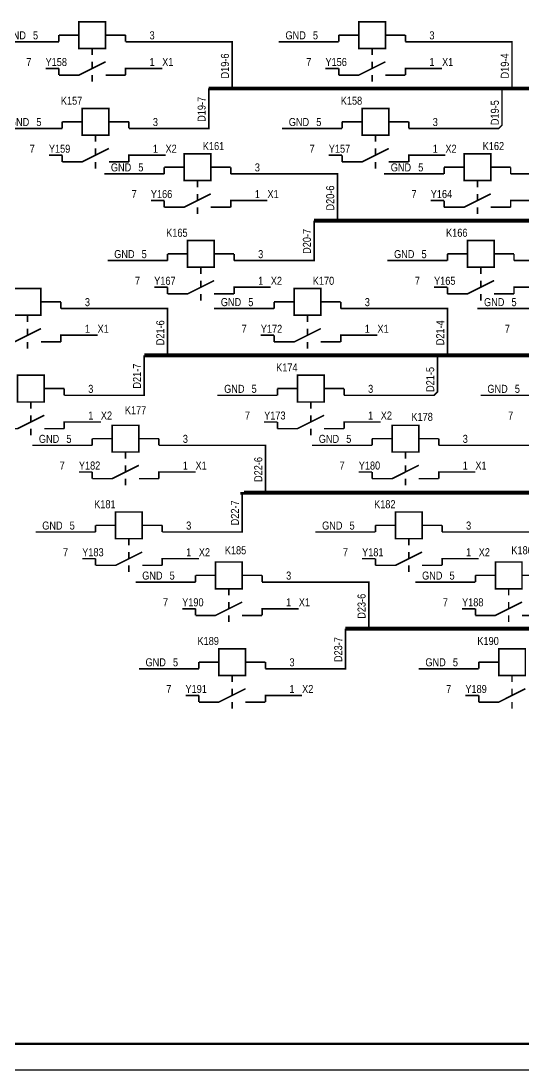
# Model space of a CAD drawing. Header units: millimetres. Extents: x 7140 to 8879, y -16257 to -5062.
# Drawn here: x 7441.9 to 7537.6, y -15584.1 to -15384.4 of the extents above; entities that cross this region are included whole.
import ezdxf

# ---------------------------------------------------------------- set-up
doc = ezdxf.new("R2010")
doc.units = ezdxf.units.MM
doc.styles.get("Standard").update_dxf_attribs({"font": 'ARIALN.TTF', "height": 3.4})

msp = doc.modelspace()

# ---------------------------------------------------------------- linework, layer by layer
at = {"lineweight": 50}
msp.add_line((7975.585, -15579.11079), (7159.585, -15579.11079), dxfattribs=at)
msp.add_line((7980.585, -15584.11079), (7139.585, -15584.11079))
for points, const_width in [([(7452.91678, -15384.519), (7452.91678, -15389.599), (7457.99678, -15389.599), (7457.99678, -15384.519), (7452.91678, -15384.519)], 0.29972), ([(7506.25678, -15384.519), (7506.25678, -15389.599), (7511.33678, -15389.599), (7511.33678, -15384.519), (7506.25678, -15384.519)], 0.29972), ([(7452.91678, -15387.059), (7449.10678, -15387.059)], 0.29972), ([(7449.10678, -15387.059), (7449.10678, -15388.329)], 0.29972), ([(7457.99678, -15387.059), (7461.80678, -15387.059)], 0.29972), ([(7461.80678, -15387.059), (7461.80678, -15388.329)], 0.29972), ([(7461.80678, -15387.059), (7461.80678, -15388.329)], 0.29972), ([(7506.25678, -15387.059), (7502.44678, -15387.059)], 0.29972), ([(7502.44678, -15387.059), (7502.44678, -15388.329)], 0.29972), ([(7511.33678, -15387.059), (7515.14678, -15387.059)], 0.29972), ([(7515.14678, -15387.059), (7515.14678, -15388.329)], 0.29972), ([(7515.14678, -15387.059), (7515.14678, -15388.329)], 0.29972), ([(7437.67678, -15388.329), (7444.02678, -15388.329)], 0.29972), ([(7449.10678, -15388.329), (7444.02678, -15388.329)], 0.29972), ([(7455.45678, -15389.599), (7455.45678, -15390.869)], 0.29972), ([(7461.80678, -15388.329), (7466.88678, -15388.329)], 0.29972), ([(7464.34678, -15388.329), (7466.88678, -15388.329)], 0.29972), ([(7466.88678, -15388.329), (7482.12678, -15388.329), (7482.12678, -15397.219)], 0.29972), ([(7491.01678, -15388.329), (7497.36678, -15388.329)], 0.29972), ([(7502.44678, -15388.329), (7497.36678, -15388.329)], 0.29972), ([(7508.79678, -15389.599), (7508.79678, -15390.869)], 0.29972), ([(7515.14678, -15388.329), (7520.22678, -15388.329)], 0.29972), ([(7517.68678, -15388.329), (7520.22678, -15388.329)], 0.29972), ([(7520.22678, -15388.329), (7535.46678, -15388.329), (7535.46678, -15397.219)], 0.29972), ([(7449.10678, -15394.679), (7452.91678, -15394.679), (7457.99678, -15392.139)], 0.29972), ([(7455.45678, -15392.139), (7455.45678, -15393.409)], 0.29972), ([(7502.44678, -15394.679), (7506.25678, -15394.679), (7511.33678, -15392.139)], 0.29972), ([(7508.79678, -15392.139), (7508.79678, -15393.409)], 0.29972), ([(7449.10678, -15393.409), (7446.56678, -15393.409)], 0.29972), ([(7449.10678, -15393.409), (7449.10678, -15394.679)], 0.29972), ([(7461.80678, -15394.679), (7461.80678, -15393.409), (7466.88678, -15393.409)], 0.29972), ([(7464.34678, -15393.409), (7466.88678, -15393.409)], 0.29972), ([(7466.88678, -15393.409), (7468.79178, -15393.409)], 0.29972), ([(7477.68178, -15397.219), (7665.64178, -15397.219), (7665.64178, -15394.425)], 0.7493), ([(7502.44678, -15393.409), (7499.90678, -15393.409)], 0.29972), ([(7502.44678, -15393.409), (7502.44678, -15394.679)], 0.29972), ([(7515.14678, -15394.679), (7515.14678, -15393.409), (7520.22678, -15393.409)], 0.29972), ([(7517.68678, -15393.409), (7520.22678, -15393.409)], 0.29972), ([(7520.22678, -15393.409), (7522.13178, -15393.409)], 0.29972), ([(7455.45678, -15395.949), (7455.45678, -15394.679)], 0.29972), ([(7457.99678, -15394.679), (7461.80678, -15394.679)], 0.29972), ([(7508.79678, -15395.949), (7508.79678, -15394.679)], 0.29972), ([(7511.33678, -15394.679), (7515.14678, -15394.679)], 0.29972), ([(7467.52178, -15404.839), (7477.68178, -15404.839), (7477.68178, -15397.219)], 0.29972), ([(7520.86178, -15404.839), (7532.92678, -15404.839), (7533.56178, -15404.204), (7533.56178, -15397.219)], 0.29972), ([(7453.55178, -15401.029), (7453.55178, -15406.109), (7458.63178, -15406.109), (7458.63178, -15401.029), (7453.55178, -15401.029)], 0.29972), ([(7506.89178, -15401.029), (7506.89178, -15406.109), (7511.97178, -15406.109), (7511.97178, -15401.029), (7506.89178, -15401.029)], 0.29972), ([(7453.55178, -15403.569), (7449.74178, -15403.569)], 0.29972), ([(7449.74178, -15403.569), (7449.74178, -15404.839)], 0.29972), ([(7458.63178, -15403.569), (7462.44178, -15403.569)], 0.29972), ([(7462.44178, -15403.569), (7462.44178, -15404.839)], 0.29972), ([(7462.44178, -15403.569), (7462.44178, -15404.839)], 0.29972), ([(7506.89178, -15403.569), (7503.08178, -15403.569)], 0.29972), ([(7503.08178, -15403.569), (7503.08178, -15404.839)], 0.29972), ([(7511.97178, -15403.569), (7515.78178, -15403.569)], 0.29972), ([(7515.78178, -15403.569), (7515.78178, -15404.839)], 0.29972), ([(7515.78178, -15403.569), (7515.78178, -15404.839)], 0.29972), ([(7438.31178, -15404.839), (7444.66178, -15404.839)], 0.29972), ([(7449.74178, -15404.839), (7444.66178, -15404.839)], 0.29972), ([(7456.09178, -15406.109), (7456.09178, -15407.379)], 0.29972), ([(7462.44178, -15404.839), (7467.52178, -15404.839)], 0.29972), ([(7464.98178, -15404.839), (7467.52178, -15404.839)], 0.29972), ([(7491.65178, -15404.839), (7498.00178, -15404.839)], 0.29972), ([(7503.08178, -15404.839), (7498.00178, -15404.839)], 0.29972), ([(7509.43178, -15406.109), (7509.43178, -15407.379)], 0.29972), ([(7515.78178, -15404.839), (7520.86178, -15404.839)], 0.29972), ([(7518.32178, -15404.839), (7520.86178, -15404.839)], 0.29972), ([(7449.74178, -15409.919), (7447.20178, -15409.919)], 0.29972), ([(7449.74178, -15411.189), (7453.55178, -15411.189), (7458.63178, -15408.649)], 0.29972), ([(7449.74178, -15409.919), (7449.74178, -15411.189)], 0.29972), ([(7456.09178, -15408.649), (7456.09178, -15409.919)], 0.29972), ([(7462.44178, -15411.189), (7462.44178, -15409.919), (7467.52178, -15409.919)], 0.29972), ([(7464.98178, -15409.919), (7467.52178, -15409.919)], 0.29972), ([(7467.52178, -15409.919), (7469.42678, -15409.919)], 0.29972), ([(7472.98278, -15409.665), (7472.98278, -15414.745), (7478.06278, -15414.745), (7478.06278, -15409.665), (7472.98278, -15409.665)], 0.29972), ([(7503.08178, -15409.919), (7500.54178, -15409.919)], 0.29972), ([(7503.08178, -15411.189), (7506.89178, -15411.189), (7511.97178, -15408.649)], 0.29972), ([(7503.08178, -15409.919), (7503.08178, -15411.189)], 0.29972), ([(7509.43178, -15408.649), (7509.43178, -15409.919)], 0.29972), ([(7515.78178, -15411.189), (7515.78178, -15409.919), (7520.86178, -15409.919)], 0.29972), ([(7518.32178, -15409.919), (7520.86178, -15409.919)], 0.29972), ([(7520.86178, -15409.919), (7522.76678, -15409.919)], 0.29972), ([(7526.32278, -15409.665), (7526.32278, -15414.745), (7531.40278, -15414.745), (7531.40278, -15409.665), (7526.32278, -15409.665)], 0.29972), ([(7456.09178, -15412.459), (7456.09178, -15411.189)], 0.29972), ([(7458.63178, -15411.189), (7462.44178, -15411.189)], 0.29972), ([(7472.98278, -15412.205), (7469.17278, -15412.205)], 0.29972), ([(7469.17278, -15412.205), (7469.17278, -15413.475)], 0.29972), ([(7478.06278, -15412.205), (7481.87278, -15412.205)], 0.29972), ([(7481.87278, -15412.205), (7481.87278, -15413.475)], 0.29972), ([(7481.87278, -15412.205), (7481.87278, -15413.475)], 0.29972), ([(7509.43178, -15412.459), (7509.43178, -15411.189)], 0.29972), ([(7511.97178, -15411.189), (7515.78178, -15411.189)], 0.29972), ([(7526.32278, -15412.205), (7522.51278, -15412.205)], 0.29972), ([(7522.51278, -15412.205), (7522.51278, -15413.475)], 0.29972), ([(7531.40278, -15412.205), (7535.21278, -15412.205)], 0.29972), ([(7535.21278, -15412.205), (7535.21278, -15413.475)], 0.29972), ([(7535.21278, -15412.205), (7535.21278, -15413.475)], 0.29972), ([(7457.74278, -15413.475), (7464.09278, -15413.475)], 0.29972), ([(7469.17278, -15413.475), (7464.09278, -15413.475)], 0.29972), ([(7481.87278, -15413.475), (7486.95278, -15413.475)], 0.29972), ([(7484.41278, -15413.475), (7486.95278, -15413.475)], 0.29972), ([(7486.95278, -15413.475), (7502.19278, -15413.475), (7502.19278, -15422.365)], 0.29972), ([(7511.08278, -15413.475), (7517.43278, -15413.475)], 0.29972), ([(7522.51278, -15413.475), (7517.43278, -15413.475)], 0.29972), ([(7535.21278, -15413.475), (7540.29278, -15413.475)], 0.29972), ([(7475.52278, -15414.745), (7475.52278, -15416.015)], 0.29972), ([(7528.86278, -15414.745), (7528.86278, -15416.015)], 0.29972), ([(7469.17278, -15419.825), (7472.98278, -15419.825), (7478.06278, -15417.285)], 0.29972), ([(7475.52278, -15417.285), (7475.52278, -15418.555)], 0.29972), ([(7522.51278, -15419.825), (7526.32278, -15419.825), (7531.40278, -15417.285)], 0.29972), ([(7528.86278, -15417.285), (7528.86278, -15418.555)], 0.29972), ([(7469.17278, -15418.555), (7466.63278, -15418.555)], 0.29972), ([(7469.17278, -15418.555), (7469.17278, -15419.825)], 0.29972), ([(7475.52278, -15421.095), (7475.52278, -15419.825)], 0.29972), ([(7478.06278, -15419.825), (7481.87278, -15419.825)], 0.29972), ([(7481.87278, -15419.825), (7481.87278, -15418.555), (7486.95278, -15418.555)], 0.29972), ([(7484.41278, -15418.555), (7486.95278, -15418.555)], 0.29972), ([(7486.95278, -15418.555), (7488.85778, -15418.555)], 0.29972), ([(7522.51278, -15418.555), (7519.97278, -15418.555)], 0.29972), ([(7522.51278, -15418.555), (7522.51278, -15419.825)], 0.29972), ([(7528.86278, -15421.095), (7528.86278, -15419.825)], 0.29972), ([(7531.40278, -15419.825), (7535.21278, -15419.825)], 0.29972), ([(7535.21278, -15419.825), (7535.21278, -15418.555), (7540.29278, -15418.555)], 0.29972), ([(7497.74778, -15422.365), (7687.99378, -15422.365), (7687.99378, -15436.589), (7751.49378, -15436.589)], 0.7493), ([(7487.58778, -15429.985), (7497.74778, -15429.985), (7497.74778, -15422.365)], 0.29972), ([(7473.61778, -15426.175), (7473.61778, -15431.255), (7478.69778, -15431.255), (7478.69778, -15426.175), (7473.61778, -15426.175)], 0.29972), ([(7526.95778, -15426.175), (7526.95778, -15431.255), (7532.03778, -15431.255), (7532.03778, -15426.175), (7526.95778, -15426.175)], 0.29972), ([(7458.37778, -15429.985), (7464.72778, -15429.985)], 0.29972), ([(7469.80778, -15429.985), (7464.72778, -15429.985)], 0.29972), ([(7473.61778, -15428.715), (7469.80778, -15428.715)], 0.29972), ([(7469.80778, -15428.715), (7469.80778, -15429.985)], 0.29972), ([(7478.69778, -15428.715), (7482.50778, -15428.715)], 0.29972), ([(7482.50778, -15428.715), (7482.50778, -15429.985)], 0.29972), ([(7482.50778, -15428.715), (7482.50778, -15429.985)], 0.29972), ([(7482.50778, -15429.985), (7487.58778, -15429.985)], 0.29972), ([(7485.04778, -15429.985), (7487.58778, -15429.985)], 0.29972), ([(7511.71778, -15429.985), (7518.06778, -15429.985)], 0.29972), ([(7523.14778, -15429.985), (7518.06778, -15429.985)], 0.29972), ([(7526.95778, -15428.715), (7523.14778, -15428.715)], 0.29972), ([(7523.14778, -15428.715), (7523.14778, -15429.985)], 0.29972), ([(7532.03778, -15428.715), (7535.84778, -15428.715)], 0.29972), ([(7535.84778, -15428.715), (7535.84778, -15429.985)], 0.29972), ([(7535.84778, -15428.715), (7535.84778, -15429.985)], 0.29972), ([(7535.84778, -15429.985), (7540.92778, -15429.985)], 0.29972), ([(7476.15778, -15431.255), (7476.15778, -15432.525)], 0.29972), ([(7529.49778, -15431.255), (7529.49778, -15432.525)], 0.29972), ([(7469.80778, -15436.335), (7473.61778, -15436.335), (7478.69778, -15433.795)], 0.29972), ([(7476.15778, -15433.795), (7476.15778, -15435.065)], 0.29972), ([(7523.14778, -15436.335), (7526.95778, -15436.335), (7532.03778, -15433.795)], 0.29972), ([(7529.49778, -15433.795), (7529.49778, -15435.065)], 0.29972), ([(7440.59778, -15435.319), (7440.59778, -15440.399), (7445.67778, -15440.399), (7445.67778, -15435.319), (7440.59778, -15435.319)], 0.29972), ([(7469.80778, -15435.065), (7467.26778, -15435.065)], 0.29972), ([(7469.80778, -15435.065), (7469.80778, -15436.335)], 0.29972), ([(7482.50778, -15436.335), (7482.50778, -15435.065), (7487.58778, -15435.065)], 0.29972), ([(7485.04778, -15435.065), (7487.58778, -15435.065)], 0.29972), ([(7487.58778, -15435.065), (7489.49278, -15435.065)], 0.29972), ([(7493.93778, -15435.319), (7493.93778, -15440.399), (7499.01778, -15440.399), (7499.01778, -15435.319), (7493.93778, -15435.319)], 0.29972), ([(7523.14778, -15435.065), (7520.60778, -15435.065)], 0.29972), ([(7523.14778, -15435.065), (7523.14778, -15436.335)], 0.29972), ([(7535.84778, -15436.335), (7535.84778, -15435.065), (7540.92778, -15435.065)], 0.29972), ([(7445.67778, -15437.859), (7449.48778, -15437.859)], 0.29972), ([(7449.48778, -15437.859), (7449.48778, -15439.129)], 0.29972), ([(7449.48778, -15437.859), (7449.48778, -15439.129)], 0.29972), ([(7476.15778, -15437.605), (7476.15778, -15436.335)], 0.29972), ([(7478.69778, -15436.335), (7482.50778, -15436.335)], 0.29972), ([(7493.93778, -15437.859), (7490.12778, -15437.859)], 0.29972), ([(7490.12778, -15437.859), (7490.12778, -15439.129)], 0.29972), ([(7499.01778, -15437.859), (7502.82778, -15437.859)], 0.29972), ([(7502.82778, -15437.859), (7502.82778, -15439.129)], 0.29972), ([(7502.82778, -15437.859), (7502.82778, -15439.129)], 0.29972), ([(7529.49778, -15437.605), (7529.49778, -15436.335)], 0.29972), ([(7532.03778, -15436.335), (7535.84778, -15436.335)], 0.29972), ([(7449.48778, -15439.129), (7454.56778, -15439.129)], 0.29972), ([(7452.02778, -15439.129), (7454.56778, -15439.129)], 0.29972), ([(7454.56778, -15439.129), (7469.80778, -15439.129), (7469.80778, -15448.019)], 0.29972), ([(7478.69778, -15439.129), (7485.04778, -15439.129)], 0.29972), ([(7490.12778, -15439.129), (7485.04778, -15439.129)], 0.29972), ([(7502.82778, -15439.129), (7507.90778, -15439.129)], 0.29972), ([(7505.36778, -15439.129), (7507.90778, -15439.129)], 0.29972), ([(7507.90778, -15439.129), (7523.14778, -15439.129), (7523.14778, -15448.019)], 0.29972), ([(7528.86278, -15439.129), (7535.21278, -15439.129)], 0.29972), ([(7540.29278, -15439.129), (7535.21278, -15439.129)], 0.29972), ([(7443.13778, -15440.399), (7443.13778, -15441.669)], 0.29972), ([(7496.47778, -15440.399), (7496.47778, -15441.669)], 0.29972), ([(7436.78778, -15445.479), (7440.59778, -15445.479), (7445.67778, -15442.939)], 0.29972), ([(7443.13778, -15442.939), (7443.13778, -15444.209)], 0.29972), ([(7490.12778, -15445.479), (7493.93778, -15445.479), (7499.01778, -15442.939)], 0.29972), ([(7496.47778, -15442.939), (7496.47778, -15444.209)], 0.29972), ([(7443.13778, -15446.749), (7443.13778, -15445.479)], 0.29972), ([(7445.67778, -15445.479), (7449.48778, -15445.479)], 0.29972), ([(7449.48778, -15445.479), (7449.48778, -15444.209), (7454.56778, -15444.209)], 0.29972), ([(7452.02778, -15444.209), (7454.56778, -15444.209)], 0.29972), ([(7454.56778, -15444.209), (7456.47278, -15444.209)], 0.29972), ([(7490.12778, -15444.209), (7487.58778, -15444.209)], 0.29972), ([(7490.12778, -15444.209), (7490.12778, -15445.479)], 0.29972), ([(7496.47778, -15446.749), (7496.47778, -15445.479)], 0.29972), ([(7499.01778, -15445.479), (7502.82778, -15445.479)], 0.29972), ([(7502.82778, -15445.479), (7502.82778, -15444.209), (7507.90778, -15444.209)], 0.29972), ([(7505.36778, -15444.209), (7507.90778, -15444.209)], 0.29972), ([(7507.90778, -15444.209), (7509.81278, -15444.209)], 0.29972), ([(7455.20278, -15455.639), (7465.36278, -15455.639), (7465.36278, -15448.019)], 0.29972), ([(7465.36278, -15448.019), (7648.87778, -15448.019), (7648.87778, -15454.877), (7679.35778, -15454.877)], 0.7493), ([(7508.54278, -15455.639), (7520.60778, -15455.639), (7521.24278, -15455.004), (7521.24278, -15448.019)], 0.29972), ([(7441.23278, -15451.829), (7441.23278, -15456.909), (7446.31278, -15456.909), (7446.31278, -15451.829), (7441.23278, -15451.829)], 0.29972), ([(7494.57278, -15451.829), (7494.57278, -15456.909), (7499.65278, -15456.909), (7499.65278, -15451.829), (7494.57278, -15451.829)], 0.29972), ([(7446.31278, -15454.369), (7450.12278, -15454.369)], 0.29972), ([(7450.12278, -15454.369), (7450.12278, -15455.639)], 0.29972), ([(7450.12278, -15454.369), (7450.12278, -15455.639)], 0.29972), ([(7450.12278, -15455.639), (7455.20278, -15455.639)], 0.29972), ([(7452.66278, -15455.639), (7455.20278, -15455.639)], 0.29972), ([(7479.33278, -15455.639), (7485.68278, -15455.639)], 0.29972), ([(7490.76278, -15455.639), (7485.68278, -15455.639)], 0.29972), ([(7494.57278, -15454.369), (7490.76278, -15454.369)], 0.29972), ([(7490.76278, -15454.369), (7490.76278, -15455.639)], 0.29972), ([(7499.65278, -15454.369), (7503.46278, -15454.369)], 0.29972), ([(7503.46278, -15454.369), (7503.46278, -15455.639)], 0.29972), ([(7503.46278, -15454.369), (7503.46278, -15455.639)], 0.29972), ([(7503.46278, -15455.639), (7508.54278, -15455.639)], 0.29972), ([(7506.00278, -15455.639), (7508.54278, -15455.639)], 0.29972), ([(7529.49778, -15455.639), (7535.84778, -15455.639)], 0.29972), ([(7540.92778, -15455.639), (7535.84778, -15455.639)], 0.29972), ([(7443.77278, -15456.909), (7443.77278, -15458.179)], 0.29972), ([(7497.11278, -15456.909), (7497.11278, -15458.179)], 0.29972), ([(7437.42278, -15461.989), (7441.23278, -15461.989), (7446.31278, -15459.449)], 0.29972), ([(7443.77278, -15459.449), (7443.77278, -15460.719)], 0.29972), ([(7490.76278, -15461.989), (7494.57278, -15461.989), (7499.65278, -15459.449)], 0.29972), ([(7497.11278, -15459.449), (7497.11278, -15460.719)], 0.29972), ([(7443.77278, -15463.259), (7443.77278, -15461.989)], 0.29972), ([(7446.31278, -15461.989), (7450.12278, -15461.989)], 0.29972), ([(7450.12278, -15461.989), (7450.12278, -15460.719), (7455.20278, -15460.719)], 0.29972), ([(7452.66278, -15460.719), (7455.20278, -15460.719)], 0.29972), ([(7455.20278, -15460.719), (7457.10778, -15460.719)], 0.29972), ([(7459.26678, -15461.354), (7459.26678, -15466.434), (7464.34678, -15466.434), (7464.34678, -15461.354), (7459.26678, -15461.354)], 0.29972), ([(7490.76278, -15460.719), (7488.22278, -15460.719)], 0.29972), ([(7490.76278, -15460.719), (7490.76278, -15461.989)], 0.29972), ([(7497.11278, -15463.259), (7497.11278, -15461.989)], 0.29972), ([(7499.65278, -15461.989), (7503.46278, -15461.989)], 0.29972), ([(7503.46278, -15461.989), (7503.46278, -15460.719), (7508.54278, -15460.719)], 0.29972), ([(7506.00278, -15460.719), (7508.54278, -15460.719)], 0.29972), ([(7508.54278, -15460.719), (7510.44778, -15460.719)], 0.29972), ([(7512.60678, -15461.354), (7512.60678, -15466.434), (7517.68678, -15466.434), (7517.68678, -15461.354), (7512.60678, -15461.354)], 0.29972), ([(7459.26678, -15463.894), (7455.45678, -15463.894)], 0.29972), ([(7455.45678, -15463.894), (7455.45678, -15465.164)], 0.29972), ([(7464.34678, -15463.894), (7468.15678, -15463.894)], 0.29972), ([(7468.15678, -15463.894), (7468.15678, -15465.164)], 0.29972), ([(7468.15678, -15463.894), (7468.15678, -15465.164)], 0.29972), ([(7512.60678, -15463.894), (7508.79678, -15463.894)], 0.29972), ([(7508.79678, -15463.894), (7508.79678, -15465.164)], 0.29972), ([(7517.68678, -15463.894), (7521.49678, -15463.894)], 0.29972), ([(7521.49678, -15463.894), (7521.49678, -15465.164)], 0.29972), ([(7521.49678, -15463.894), (7521.49678, -15465.164)], 0.29972), ([(7444.02678, -15465.164), (7450.37678, -15465.164)], 0.29972), ([(7455.45678, -15465.164), (7450.37678, -15465.164)], 0.29972), ([(7468.15678, -15465.164), (7473.23678, -15465.164)], 0.29972), ([(7470.69678, -15465.164), (7473.23678, -15465.164)], 0.29972), ([(7473.23678, -15465.164), (7488.47678, -15465.164), (7488.47678, -15474.054)], 0.29972), ([(7497.36678, -15465.164), (7503.71678, -15465.164)], 0.29972), ([(7508.79678, -15465.164), (7503.71678, -15465.164)], 0.29972), ([(7521.49678, -15465.164), (7526.57678, -15465.164)], 0.29972), ([(7524.03678, -15465.164), (7526.57678, -15465.164)], 0.29972), ([(7526.57678, -15465.164), (7541.81678, -15465.164), (7541.81678, -15474.054)], 0.29972), ([(7461.80678, -15466.434), (7461.80678, -15467.704)], 0.29972), ([(7515.14678, -15466.434), (7515.14678, -15467.704)], 0.29972), ([(7455.45678, -15471.514), (7459.26678, -15471.514), (7464.34678, -15468.974)], 0.29972), ([(7461.80678, -15468.974), (7461.80678, -15470.244)], 0.29972), ([(7508.79678, -15471.514), (7512.60678, -15471.514), (7517.68678, -15468.974)], 0.29972), ([(7515.14678, -15468.974), (7515.14678, -15470.244)], 0.29972), ([(7455.45678, -15470.244), (7452.91678, -15470.244)], 0.29972), ([(7455.45678, -15470.244), (7455.45678, -15471.514)], 0.29972), ([(7461.80678, -15472.784), (7461.80678, -15471.514)], 0.29972), ([(7464.34678, -15471.514), (7468.15678, -15471.514)], 0.29972), ([(7468.15678, -15471.514), (7468.15678, -15470.244), (7473.23678, -15470.244)], 0.29972), ([(7470.69678, -15470.244), (7473.23678, -15470.244)], 0.29972), ([(7473.23678, -15470.244), (7475.14178, -15470.244)], 0.29972), ([(7508.79678, -15470.244), (7506.25678, -15470.244)], 0.29972), ([(7508.79678, -15470.244), (7508.79678, -15471.514)], 0.29972), ([(7515.14678, -15472.784), (7515.14678, -15471.514)], 0.29972), ([(7517.68678, -15471.514), (7521.49678, -15471.514)], 0.29972), ([(7521.49678, -15471.514), (7521.49678, -15470.244), (7526.57678, -15470.244)], 0.29972), ([(7524.03678, -15470.244), (7526.57678, -15470.244)], 0.29972), ([(7526.57678, -15470.244), (7528.48178, -15470.244)], 0.29972), ([(7473.87178, -15481.674), (7484.03178, -15481.674), (7484.03178, -15474.054)], 0.29972), ([(7704.75778, -15478.753), (7704.75778, -15474.181), (7484.03178, -15474.181), (7484.03178, -15474.054)], 0.7493), ([(7527.21178, -15481.674), (7539.27678, -15481.674), (7539.91178, -15481.039), (7539.91178, -15474.054)], 0.29972), ([(7459.90178, -15477.864), (7459.90178, -15482.944), (7464.98178, -15482.944), (7464.98178, -15477.864), (7459.90178, -15477.864)], 0.29972), ([(7513.24178, -15477.864), (7513.24178, -15482.944), (7518.32178, -15482.944), (7518.32178, -15477.864), (7513.24178, -15477.864)], 0.29972), ([(7444.66178, -15481.674), (7451.01178, -15481.674)], 0.29972), ([(7456.09178, -15481.674), (7451.01178, -15481.674)], 0.29972), ([(7459.90178, -15480.404), (7456.09178, -15480.404)], 0.29972), ([(7456.09178, -15480.404), (7456.09178, -15481.674)], 0.29972), ([(7464.98178, -15480.404), (7468.79178, -15480.404)], 0.29972), ([(7468.79178, -15480.404), (7468.79178, -15481.674)], 0.29972), ([(7468.79178, -15480.404), (7468.79178, -15481.674)], 0.29972), ([(7468.79178, -15481.674), (7473.87178, -15481.674)], 0.29972), ([(7471.33178, -15481.674), (7473.87178, -15481.674)], 0.29972), ([(7498.00178, -15481.674), (7504.35178, -15481.674)], 0.29972), ([(7509.43178, -15481.674), (7504.35178, -15481.674)], 0.29972), ([(7513.24178, -15480.404), (7509.43178, -15480.404)], 0.29972), ([(7509.43178, -15480.404), (7509.43178, -15481.674)], 0.29972), ([(7518.32178, -15480.404), (7522.13178, -15480.404)], 0.29972), ([(7522.13178, -15480.404), (7522.13178, -15481.674)], 0.29972), ([(7522.13178, -15480.404), (7522.13178, -15481.674)], 0.29972), ([(7522.13178, -15481.674), (7527.21178, -15481.674)], 0.29972), ([(7524.67178, -15481.674), (7527.21178, -15481.674)], 0.29972), ([(7462.44178, -15482.944), (7462.44178, -15484.214)], 0.29972), ([(7515.78178, -15482.944), (7515.78178, -15484.214)], 0.29972), ([(7456.09178, -15488.024), (7459.90178, -15488.024), (7464.98178, -15485.484)], 0.29972), ([(7462.44178, -15485.484), (7462.44178, -15486.754)], 0.29972), ([(7509.43178, -15488.024), (7513.24178, -15488.024), (7518.32178, -15485.484)], 0.29972), ([(7515.78178, -15485.484), (7515.78178, -15486.754)], 0.29972), ([(7456.09178, -15486.754), (7453.55178, -15486.754)], 0.29972), ([(7456.09178, -15486.754), (7456.09178, -15488.024)], 0.29972), ([(7462.44178, -15489.294), (7462.44178, -15488.024)], 0.29972), ([(7464.98178, -15488.024), (7468.79178, -15488.024)], 0.29972), ([(7468.79178, -15488.024), (7468.79178, -15486.754), (7473.87178, -15486.754)], 0.29972), ([(7471.33178, -15486.754), (7473.87178, -15486.754)], 0.29972), ([(7473.87178, -15486.754), (7475.77678, -15486.754)], 0.29972), ([(7478.95178, -15487.389), (7478.95178, -15492.469), (7484.03178, -15492.469), (7484.03178, -15487.389), (7478.95178, -15487.389)], 0.29972), ([(7509.43178, -15486.754), (7506.89178, -15486.754)], 0.29972), ([(7509.43178, -15486.754), (7509.43178, -15488.024)], 0.29972), ([(7515.78178, -15489.294), (7515.78178, -15488.024)], 0.29972), ([(7518.32178, -15488.024), (7522.13178, -15488.024)], 0.29972), ([(7522.13178, -15488.024), (7522.13178, -15486.754), (7527.21178, -15486.754)], 0.29972), ([(7524.67178, -15486.754), (7527.21178, -15486.754)], 0.29972), ([(7527.21178, -15486.754), (7529.11678, -15486.754)], 0.29972), ([(7532.29178, -15487.389), (7532.29178, -15492.469), (7537.37178, -15492.469), (7537.37178, -15487.389), (7532.29178, -15487.389)], 0.29972), ([(7478.95178, -15489.929), (7475.14178, -15489.929)], 0.29972), ([(7475.14178, -15489.929), (7475.14178, -15491.199)], 0.29972), ([(7484.03178, -15489.929), (7487.84178, -15489.929)], 0.29972), ([(7487.84178, -15489.929), (7487.84178, -15491.199)], 0.29972), ([(7487.84178, -15489.929), (7487.84178, -15491.199)], 0.29972), ([(7532.29178, -15489.929), (7528.48178, -15489.929)], 0.29972), ([(7528.48178, -15489.929), (7528.48178, -15491.199)], 0.29972), ([(7537.37178, -15489.929), (7541.18178, -15489.929)], 0.29972), ([(7463.71178, -15491.199), (7470.06178, -15491.199)], 0.29972), ([(7475.14178, -15491.199), (7470.06178, -15491.199)], 0.29972), ([(7487.84178, -15491.199), (7492.92178, -15491.199)], 0.29972), ([(7490.38178, -15491.199), (7492.92178, -15491.199)], 0.29972), ([(7492.92178, -15491.199), (7508.16178, -15491.199), (7508.16178, -15500.089)], 0.29972), ([(7517.05178, -15491.199), (7523.40178, -15491.199)], 0.29972), ([(7528.48178, -15491.199), (7523.40178, -15491.199)], 0.29972), ([(7481.49178, -15492.469), (7481.49178, -15493.739)], 0.29972), ([(7534.83178, -15492.469), (7534.83178, -15493.739)], 0.29972), ([(7475.14178, -15497.549), (7478.95178, -15497.549), (7484.03178, -15495.009)], 0.29972), ([(7481.49178, -15495.009), (7481.49178, -15496.279)], 0.29972), ([(7528.48178, -15497.549), (7532.29178, -15497.549), (7537.37178, -15495.009)], 0.29972), ([(7534.83178, -15495.009), (7534.83178, -15496.279)], 0.29972), ([(7475.14178, -15496.279), (7472.60178, -15496.279)], 0.29972), ([(7475.14178, -15496.279), (7475.14178, -15497.549)], 0.29972), ([(7481.49178, -15498.819), (7481.49178, -15497.549)], 0.29972), ([(7484.03178, -15497.549), (7487.84178, -15497.549)], 0.29972), ([(7487.84178, -15497.549), (7487.84178, -15496.279), (7492.92178, -15496.279)], 0.29972), ([(7490.38178, -15496.279), (7492.92178, -15496.279)], 0.29972), ([(7492.92178, -15496.279), (7494.82678, -15496.279)], 0.29972), ([(7528.48178, -15496.279), (7525.94178, -15496.279)], 0.29972), ([(7528.48178, -15496.279), (7528.48178, -15497.549)], 0.29972), ([(7534.83178, -15498.819), (7534.83178, -15497.549)], 0.29972), ([(7537.37178, -15497.549), (7541.18178, -15497.549)], 0.29972), ([(7493.55678, -15507.709), (7503.71678, -15507.709), (7503.71678, -15500.089)], 0.29972), ([(7692.56578, -15499.835), (7692.56578, -15500.089), (7503.71678, -15500.089)], 0.7493), ([(7479.58678, -15503.899), (7479.58678, -15508.979), (7484.66678, -15508.979), (7484.66678, -15503.899), (7479.58678, -15503.899)], 0.29972), ([(7532.92678, -15503.899), (7532.92678, -15508.979), (7538.00678, -15508.979), (7538.00678, -15503.899), (7532.92678, -15503.899)], 0.29972), ([(7464.34678, -15507.709), (7470.69678, -15507.709)], 0.29972), ([(7475.77678, -15507.709), (7470.69678, -15507.709)], 0.29972), ([(7479.58678, -15506.439), (7475.77678, -15506.439)], 0.29972), ([(7475.77678, -15506.439), (7475.77678, -15507.709)], 0.29972), ([(7484.66678, -15506.439), (7488.47678, -15506.439)], 0.29972), ([(7488.47678, -15506.439), (7488.47678, -15507.709)], 0.29972), ([(7488.47678, -15506.439), (7488.47678, -15507.709)], 0.29972), ([(7488.47678, -15507.709), (7493.55678, -15507.709)], 0.29972), ([(7491.01678, -15507.709), (7493.55678, -15507.709)], 0.29972), ([(7517.68678, -15507.709), (7524.03678, -15507.709)], 0.29972), ([(7529.11678, -15507.709), (7524.03678, -15507.709)], 0.29972), ([(7532.92678, -15506.439), (7529.11678, -15506.439)], 0.29972), ([(7529.11678, -15506.439), (7529.11678, -15507.709)], 0.29972), ([(7482.12678, -15508.979), (7482.12678, -15510.249)], 0.29972), ([(7535.46678, -15508.979), (7535.46678, -15510.249)], 0.29972), ([(7475.77678, -15514.059), (7479.58678, -15514.059), (7484.66678, -15511.519)], 0.29972), ([(7482.12678, -15511.519), (7482.12678, -15512.789)], 0.29972), ([(7529.11678, -15514.059), (7532.92678, -15514.059), (7538.00678, -15511.519)], 0.29972), ([(7535.46678, -15511.519), (7535.46678, -15512.789)], 0.29972), ([(7475.77678, -15512.789), (7473.23678, -15512.789)], 0.29972), ([(7475.77678, -15512.789), (7475.77678, -15514.059)], 0.29972), ([(7482.12678, -15515.329), (7482.12678, -15514.059)], 0.29972), ([(7484.66678, -15514.059), (7488.47678, -15514.059)], 0.29972), ([(7488.47678, -15514.059), (7488.47678, -15512.789), (7493.55678, -15512.789)], 0.29972), ([(7491.01678, -15512.789), (7493.55678, -15512.789)], 0.29972), ([(7493.55678, -15512.789), (7495.46178, -15512.789)], 0.29972), ([(7529.11678, -15512.789), (7526.57678, -15512.789)], 0.29972), ([(7529.11678, -15512.789), (7529.11678, -15514.059)], 0.29972), ([(7535.46678, -15515.329), (7535.46678, -15514.059)], 0.29972)]:
    msp.add_lwpolyline(points, dxfattribs=dict(const_width=const_width))

# ---------------------------------------------------------------- texts
for s, p in [('GND', (7438.94678, -15387.86212)), ('5', (7444.17442, -15387.86212)), ('3', (7466.37878, -15387.86212)), ('GND', (7492.28678, -15387.86212)), ('5', (7497.51442, -15387.86212)), ('3', (7519.71878, -15387.86212)), ('7', (7442.90442, -15392.94212)), ('Y158', (7446.56678, -15392.94212)), ('1', (7466.37878, -15392.94212)), ('X1', (7468.79178, -15392.94212)), ('7', (7496.24442, -15392.94212)), ('Y156', (7499.90678, -15392.94212)), ('1', (7519.71878, -15392.94212)), ('X1', (7522.13178, -15392.94212)), ('K157', (7449.48778, -15400.30812)), ('K158', (7502.82778, -15400.30812)), ('GND', (7439.58178, -15404.37212)), ('5', (7444.80942, -15404.37212)), ('3', (7467.01378, -15404.37212)), ('GND', (7492.92178, -15404.37212)), ('5', (7498.14942, -15404.37212)), ('3', (7520.35378, -15404.37212)), ('7', (7443.53942, -15409.45212)), ('Y159', (7447.20178, -15409.45212)), ('1', (7467.01378, -15409.45212)), ('X2', (7469.42678, -15409.45212)), ('K161', (7476.53878, -15408.94412)), ('7', (7496.87942, -15409.45212)), ('Y157', (7500.54178, -15409.45212)), ('1', (7520.35378, -15409.45212)), ('X2', (7522.76678, -15409.45212)), ('K162', (7529.87878, -15408.94412)), ('GND', (7459.01278, -15413.00812)), ('5', (7464.24042, -15413.00812)), ('3', (7486.44478, -15413.00812)), ('GND', (7512.35278, -15413.00812)), ('5', (7517.58042, -15413.00812)), ('7', (7462.97042, -15418.08812)), ('Y166', (7466.63278, -15418.08812)), ('1', (7486.44478, -15418.08812)), ('X1', (7488.85778, -15418.08812)), ('7', (7516.31042, -15418.08812)), ('Y164', (7519.97278, -15418.08812)), ('K165', (7469.55378, -15425.45412)), ('K166', (7522.89378, -15425.45412)), ('GND', (7459.64778, -15429.51812)), ('5', (7464.87542, -15429.51812)), ('3', (7487.07978, -15429.51812)), ('GND', (7512.98778, -15429.51812)), ('5', (7518.21542, -15429.51812)), ('7', (7463.60542, -15434.59812)), ('Y167', (7467.26778, -15434.59812)), ('1', (7487.07978, -15434.59812)), ('X2', (7489.49278, -15434.59812)), ('K170', (7497.49378, -15434.59812)), ('7', (7516.94542, -15434.59812)), ('Y165', (7520.60778, -15434.59812)), ('3', (7454.05978, -15438.66212)), ('GND', (7479.96778, -15438.66212)), ('5', (7485.19542, -15438.66212)), ('3', (7507.39978, -15438.66212)), ('GND', (7530.13278, -15438.66212)), ('5', (7535.36042, -15438.66212)), ('1', (7454.05978, -15443.74212)), ('X1', (7456.47278, -15443.74212)), ('7', (7483.92542, -15443.74212)), ('Y172', (7487.58778, -15443.74212)), ('1', (7507.39978, -15443.74212)), ('X1', (7509.81278, -15443.74212)), ('7', (7534.09042, -15443.74212)), ('K174', (7490.50878, -15451.10812)), ('3', (7454.69478, -15455.17212)), ('GND', (7480.60278, -15455.17212)), ('5', (7485.83042, -15455.17212)), ('3', (7508.03478, -15455.17212)), ('GND', (7530.76778, -15455.17212)), ('5', (7535.99542, -15455.17212)), ('K177', (7461.67978, -15459.23612)), ('1', (7454.69478, -15460.25212)), ('X2', (7457.10778, -15460.25212)), ('7', (7484.56042, -15460.25212)), ('Y173', (7488.22278, -15460.25212)), ('1', (7508.03478, -15460.25212)), ('X2', (7510.44778, -15460.25212)), ('K178', (7516.28978, -15460.50612)), ('7', (7534.72542, -15460.25212)), ('GND', (7445.29678, -15464.69712)), ('5', (7450.52442, -15464.69712)), ('3', (7472.72878, -15464.69712)), ('GND', (7498.63678, -15464.69712)), ('5', (7503.86442, -15464.69712)), ('3', (7526.06878, -15464.69712)), ('7', (7449.25442, -15469.77712)), ('Y182', (7452.91678, -15469.77712)), ('1', (7472.72878, -15469.77712)), ('X1', (7475.14178, -15469.77712)), ('7', (7502.59442, -15469.77712)), ('Y180', (7506.25678, -15469.77712)), ('1', (7526.06878, -15469.77712)), ('X1', (7528.48178, -15469.77712)), ('K181', (7455.83778, -15477.14312)), ('K182', (7509.17778, -15477.14312)), ('GND', (7445.93178, -15481.20712)), ('5', (7451.15942, -15481.20712)), ('3', (7473.36378, -15481.20712)), ('GND', (7499.27178, -15481.20712)), ('5', (7504.49942, -15481.20712)), ('3', (7526.70378, -15481.20712)), ('7', (7449.88942, -15486.28712)), ('Y183', (7453.55178, -15486.28712)), ('1', (7473.36378, -15486.28712)), ('X2', (7475.77678, -15486.28712)), ('K185', (7480.72978, -15485.90612)), ('7', (7503.22942, -15486.28712)), ('Y181', (7506.89178, -15486.28712)), ('1', (7526.70378, -15486.28712)), ('X2', (7529.11678, -15486.28712)), ('K186', (7535.33978, -15485.90612)), ('GND', (7464.98178, -15490.73212)), ('5', (7470.20942, -15490.73212)), ('3', (7492.41378, -15490.73212)), ('GND', (7518.32178, -15490.73212)), ('5', (7523.54942, -15490.73212)), ('7', (7468.93942, -15495.81212)), ('Y190', (7472.60178, -15495.81212)), ('1', (7492.41378, -15495.81212)), ('X1', (7494.82678, -15495.81212)), ('7', (7522.27942, -15495.81212)), ('Y188', (7525.94178, -15495.81212)), ('K189', (7475.52278, -15503.17812)), ('K190', (7528.86278, -15503.17812)), ('GND', (7465.61678, -15507.24212)), ('5', (7470.84442, -15507.24212)), ('3', (7493.04878, -15507.24212)), ('GND', (7518.95678, -15507.24212)), ('5', (7524.18442, -15507.24212)), ('7', (7469.57442, -15512.32212)), ('Y191', (7473.23678, -15512.32212)), ('1', (7493.04878, -15512.32212)), ('X2', (7495.46178, -15512.32212)), ('7', (7522.91442, -15512.32212)), ('Y189', (7526.57678, -15512.32212))]:
    msp.add_text(s, height=1.524).set_placement(p)
for s, p in [('D19-6', (7481.51166, -15395.314)), ('D19-4', (7534.85166, -15395.314)), ('D19-7', (7477.06666, -15403.569)), ('D19-5', (7532.94666, -15404.204)), ('D20-6', (7501.57766, -15420.46)), ('D20-7', (7497.13266, -15428.715)), ('D21-6', (7469.19266, -15446.114)), ('D21-4', (7522.53266, -15446.114)), ('D21-7', (7464.74766, -15454.369)), ('D21-5', (7520.62766, -15455.004)), ('D22-6', (7487.86166, -15472.149)), ('D22-7', (7483.41666, -15480.404)), ('D23-6', (7507.54666, -15498.184)), ('D23-7', (7503.10166, -15506.439))]:
    msp.add_text(s, height=1.524, rotation=90).set_placement(p)

doc.saveas('drawing.dxf')
